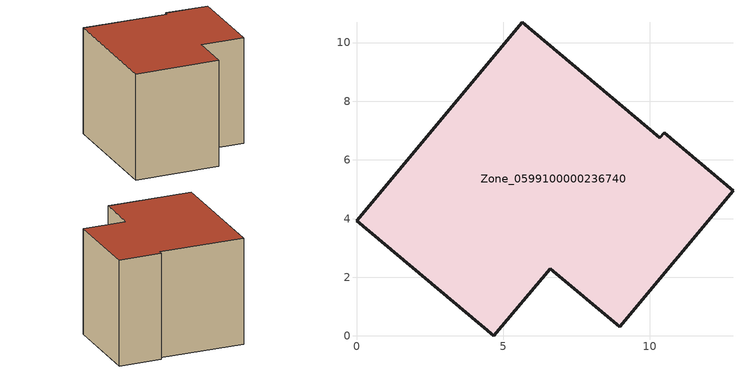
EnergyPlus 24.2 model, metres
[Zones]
Zone_0599100000236740
 floor ground (C_G): 6.61,2.3 4.68,0 0,3.92 5.65,10.7 10.34,6.75 10.48,6.92 12.83,4.95 8.98,0.31 z0
 wall outside (C_F): 5.65,10.7 0,3.92 4.68,0 6.61,2.3 8.98,0.31 12.83,4.95 10.48,6.92 10.34,6.75 5.65,10.7 z0:7.72
 roof outside (C_R): 12.83,4.95 10.48,6.92 10.34,6.75 5.65,10.7 0,3.92 4.68,0 6.61,2.3 8.98,0.31 z7.72
[BUILDING]
Pand.0599100000236740: North Axis=0; Terrain=City; Loads Convergence Tolerance Value=0.04; Temperature Convergence Tolerance Value=0.4; Solar Distribution=FullExterior; Maximum Number of Warmup Days=25; Minimum Number of Warmup Days=1
[Site:Location]
Rotterdam.The.Hague.AP_ZH_NLD Design_Conditions: Latitude=51.96; Longitude=4.45; Time Zone=1; Elevation=-4.5
[SITE:GROUNDTEMPERATURE:BUILDINGSURFACE]
18, 18, 18, 18, 18, 18, 18, 18, 18, 18, 18, 18
[MATERIAL] Thermal Absorptance=0.9; Solar Absorptance=0.7; Visible Absorptance=0.7
Name | Roughness | Thickness | Conductivity | Density | Specific Heat
G.TC.1946-1964 | MediumSmooth | 0.15 | 1 | 540 | 1210
F.TC.1946-1964 | Rough | 0.3 | 0.857143 | 1920 | 840
R.TC.1946-1964 | MediumRough | 0.2 | 0.235294 | 1500 | 1000
[CONSTRUCTION]
C_G: G.TC.1946-1964
C_F: F.TC.1946-1964
C_R: R.TC.1946-1964
[ZONE]
Zone_0599100000236740: Type=1; Multiplier=1; Ceiling Height=Autocalculate; Volume=Autocalculate; Floor Area=autocalculate; Part of Total Floor Area=Yes
[ZONEINFILTRATION:DESIGNFLOWRATE]
Infil_Zone_0599100000236740: Zone or ZoneList or Space or SpaceList=Zone_0599100000236740; Schedule=AlwaysOn; Design Flow Rate Calculation Method=Flow/Area; Flow Rate per Floor Area=0.003; Constant Term Coefficient=1; Temperature Term Coefficient=0; Velocity Term Coefficient=0; Velocity Squared Term Coefficient=0
[HVACTEMPLATE:ZONE:IDEALLOADSAIRSYSTEM]
Zone_0599100000236740: Maximum Heating Supply Air Temperature=50; Minimum Cooling Supply Air Temperature=13; Maximum Heating Supply Air Humidity Ratio=0.0156; Minimum Cooling Supply Air Humidity Ratio=0.0077; Heating Limit=NoLimit; Cooling Limit=NoLimit; Dehumidification Control Type=ConstantSensibleHeatRatio; Cooling Sensible Heat Ratio=0.7; Dehumidification Setpoint=60; Humidification Control Type=None; Humidification Setpoint=30; Outdoor Air Method=None; Outdoor Air Flow Rate per Person=0.00944; Outdoor Air Flow Rate per Zone Floor Area=0; Outdoor Air Flow Rate per Zone=0; Demand Controlled Ventilation Type=None; Outdoor Air Economizer Type=NoEconomizer; Heat Recovery Type=None; Sensible Heat Recovery Effectiveness=0.7; Latent Heat Recovery Effectiveness=0.65
[ZONECONTROL:THERMOSTAT]
ThermostatControl_Zone_0599100000236740: Zone or ZoneList=Zone_0599100000236740; Control Type Schedule=DualSetpointControlType; Control 1=Thermostat_Zone_0599100000236740; Temperature Difference Between Cutout And Setpoint=0
[THERMOSTATSETPOINT:DUALSETPOINT]
Thermostat_Zone_0599100000236740: Heating Setpoint Temperature Schedule=HeatingSetpoint_Zone_0599100000236740; Cooling Setpoint Temperature Schedule=CoolingSetpoint_Zone_0599100000236740
[SCHEDULE:COMPACT]
HeatingSetpoint_Zone_0599100000236740: Through: 12/31, For: AllDays, Until: 24:00, 21
CoolingSetpoint_Zone_0599100000236740: Through: 12/31, For: AllDays, Until: 24:00, 24
DualSetpointControlType: Through: 12/31, For: AllDays, Until: 24:00, 4
AlwaysOn: Through: 12/31, For: AllDays, Until: 24:00, 1
